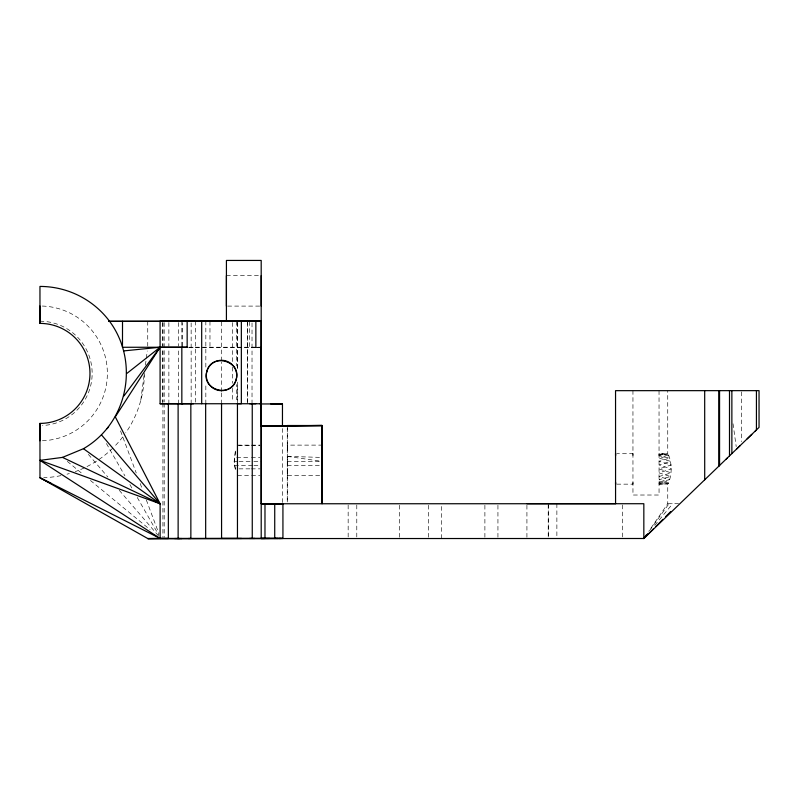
<?xml version="1.0" encoding="UTF-8"?>
<svg xmlns="http://www.w3.org/2000/svg" width="799" height="799" viewBox="0 0 799 799"><rect width="100%" height="100%" fill="white"/><g stroke="black" fill="none" stroke-linecap="round" stroke-linejoin="round"><path stroke-width="0.6" stroke-dasharray="4 3" d="M162.786 403.914L162.796 348.614M168.869 403.914L168.869 348.614M178.547 403.914L178.547 348.614M182.462 346.147L182.462 322.566M191.151 403.914L191.151 322.556M205.832 403.914L205.832 383.021M205.832 367.051L205.832 321.318M221.583 403.914L221.593 392.848M221.593 391.62L221.593 362.127M221.593 360.898L221.593 321.318M237.343 403.914L237.343 383.021M237.343 368.279L237.343 321.318M252.025 403.914L252.025 322.556M282.456 502.521L282.456 427.625M287.27 427.994L287.27 502.531L287.3 425.517M287.31 468.853L287.3 475.475L320.838 475.475M399.37 537.228L399.38 504.968M428.364 537.238L428.364 504.978M441.408 538.476L441.408 504.978M484.893 537.238L484.893 504.978M497.937 537.238L497.937 504.978M526.921 537.248L526.921 504.988M616.808 484.154L632.958 484.154L632.958 483.635M632.958 454.232L632.958 453.712L616.808 453.712M659.045 483.625L659.045 484.144L668.264 483.625C672.149 474.216 672.149 463.64 668.264 454.232L659.045 453.712L659.045 454.232L668.743 455.75L659.045 458.167L670.501 461.313L659.045 464.988L671.34 468.923L659.045 472.868L670.501 476.534L659.045 479.69L668.743 482.107L659.045 483.625L667.744 484.144L667.744 503.71L648.758 531.335M287.29 448.778L287.3 445.123L320.838 445.113M235.226 468.853L234.157 461.413L235.665 450.356M140.774 400.399L144.09 375.21M145.418 365.113L147.276 350.931M235.226 451.755L234.247 463.16L235.665 470.251M649.587 530.546L669.013 503.71M654.761 525.333L672.698 503.71M659.045 482.107L668.264 483.625L659.045 484.144L659.045 482.107L669.502 479.69L659.045 476.534L671.13 472.868L659.045 468.923L671.13 464.988L659.045 461.323L669.502 458.167L659.045 455.75L659.045 453.712L668.264 454.232L659.045 455.75M659.045 454.232L667.744 453.712L667.734 390.661M252.164 347.275L256.669 347.265M257.787 347.255L261.163 347.255M257.817 347.245L259.805 347.235M226.417 275.655L259.955 275.655M227.655 306.097L259.955 306.097M255.83 347.245L249.528 347.255L249.518 321.168M195.415 347.235L254.631 347.225M188.444 347.275L254.242 347.385M255.48 347.385L259.395 347.385M237.703 399.41L236.424 399.42L236.424 384.539M237.563 445.133L259.965 445.123M238.521 445.363L250.457 445.353M251.655 445.353L260.015 445.353M236.704 457.447L250.187 457.447M251.415 457.447L259.995 457.447M234.157 461.413L237.852 461.413M239.081 461.413L252.614 461.413M253.842 461.413L261.223 461.413M287.31 461.413L322.077 461.403M234.467 465.308L252.714 465.308M253.922 465.308L260.005 465.308M287.31 465.298L320.838 465.298M238.941 468.853L250.077 468.853M251.315 468.853L259.985 468.853M237.563 475.485L259.965 475.485M667.744 503.71L678.571 503.71M189.233 347.255L193.428 347.265M252.025 347.385L256.619 347.395M257.767 347.405L261.213 347.405M287.28 463.16L287.31 456.379L322.077 457.437M287.31 456.379L320.878 461.233M67.306 461.373L81.748 473.288M90.417 480.439L150.112 529.707M88.349 454.371L107.855 477.043M119.241 490.276L158.262 535.62M106.417 443.515L124.924 475.884M129.857 484.514L132.324 488.828M137.258 497.457L158.851 535.22M120.529 430.901L136.249 472.988M140.185 483.505L141.932 488.179M146.297 499.874L158.961 533.772M733.023 423.73L736.219 446.651M287.3 445.123L287.31 447.71M287.3 475.475L287.29 470.251M632.958 453.712L632.958 455.75M632.958 482.107L632.958 484.154M209.967 321.308L209.977 347.395M147.735 321.308L147.745 346.147M741.652 391.89L741.662 441.657M659.035 390.661L659.055 495.02L632.958 495.02L632.948 390.661M622.591 504.958L622.591 537.258M556.873 503.73L556.873 537.268M548.274 503.73L548.274 537.268M548.234 504.968L548.244 538.516M356.783 504.998L356.783 538.536M348.154 504.998L348.164 538.546M247.68 322.566L247.68 403.715M247.58 321.148L247.58 403.745M237.693 322.556L237.693 368.419M237.693 382.062L237.703 401.887M236.414 321.318L236.424 365.942M232.679 322.556L232.689 362.227M232.689 367.18L232.689 383.3M232.689 388.254L232.689 399.42M195.395 321.158L195.415 403.745M181.832 321.158L181.832 346.007M178.547 322.556L178.547 346.147M168.869 322.556L168.869 346.147M164.175 322.566L164.185 402.017M164.185 403.255L164.204 537.327M162.896 322.566L162.906 402.017M162.906 403.255L162.926 537.327M162.786 322.556L162.796 346.147M42.287 306.047A67.396 67.396 0 0 1 107.366 373.383A67.396 67.396 0 0 1 42.317 440.758M144.329 373.383A104.359 104.359 0 0 1 125.713 432.888M122.766 436.913A104.359 104.359 0 0 1 113.768 447.18M112.899 448.049A104.359 104.359 0 0 1 75.266 471.61M69.363 473.527A104.359 104.359 0 0 1 66.996 474.197M60.984 475.615A104.359 104.359 0 0 1 43.685 477.692M39.96 321.218A52.175 52.175 0 0 1 92.135 372.154A52.175 52.175 0 0 1 42.447 425.517"/><path stroke-width="1.2" d="M261.203 426.416L260.724 347.385M264.978 538.386L264.988 503.73L282.926 503.769L282.936 538.426L147.835 538.576L39.98 477.752L39.97 423.4A50.007 50.007 0 0 0 89.967 373.393A50.007 50.007 0 0 0 39.95 323.395L39.95 306.007M274.726 538.376L274.736 503.74M282.456 426.376L282.466 403.914L270.681 403.914M615.57 483.635L615.57 484.154L615.57 482.117M615.56 454.232L615.56 453.712L615.56 455.75M718.76 390.651L718.75 466.256L719.569 465.457L719.559 390.651M282.936 538.426L261.193 538.486L269.742 538.446M83.456 448.708C132.095 420.564 141.143 351.66 101.443 311.9A86.961 86.961 0 0 0 39.96 286.432L39.97 323.395M182.671 347.275L160.09 347.245L115.286 416.868L160.12 503.779L160.12 538.436L168.329 538.486M241.348 321.128L241.358 403.735L168.349 403.755L168.369 538.476L147.835 538.576L643.834 538.496L645.952 535.43M249.558 321.128L261.163 321.168L261.193 503.769L643.834 503.72L643.834 538.496L646.711 534.521M123.975 395.895L160.09 347.245L123.965 350.881M615.57 503.72L615.55 390.671L759.04 390.651L759.05 427.375L643.834 538.496L647.739 533.802M643.834 538.506L653.392 528.938M655.999 526.321L662.94 519.37M665.547 516.753L670.761 511.54M739.944 445.802L736.708 448.918M726.301 458.976L727.07 458.217M755.285 431.001L756.433 429.892L756.433 390.651M747.115 438.891L751.769 434.396M126.931 373.383L160.09 347.245M62.482 457.398L83.456 448.708L160.12 503.779L39.98 460.364L62.492 457.398L160.12 503.779L101.473 434.886M261.193 425.917L322.117 425.537L322.077 503.75L322.047 425.507L261.183 425.917L322.127 425.527L287.3 425.517M177.498 538.516L179.585 538.516M273.947 538.436L277.982 538.456M188.384 538.516L190.791 538.466M249.568 538.456L254.831 538.456M147.835 538.576L160.699 538.456M261.193 538.476L264.619 538.456M259.795 321.158L261.153 321.148L261.163 347.235M178.047 321.188L160.09 321.168L160.1 403.775L182.681 403.805M264.988 503.73L261.203 503.74L282.926 503.769M200.289 321.318L260.734 321.338M187.705 321.328L193.927 321.318M241.298 321.178L249.518 321.168L247.57 321.158M252.164 321.188L261.163 321.168M193.428 321.178L181.832 321.158L187.156 321.148L187.166 347.235L181.832 347.245L181.842 403.775L193.478 403.755M261.213 403.964L282.466 403.914M174.591 538.516L282.456 538.456M255.82 321.158L108.684 321.318L261.193 321.308L261.193 260.434L226.427 260.444L226.417 321.318L160.719 321.318M187.166 347.235L122.477 347.275L122.517 321.308M259.825 403.755L261.173 403.765L237.443 403.725L237.463 538.406M526.921 503.74L615.23 503.72M279.041 538.456L281.118 538.456M209.967 321.308L218.986 321.318M249.578 403.745L255.87 403.745M168.309 403.795L160.1 403.775M221.483 538.436L241.568 538.466M51.066 483.325L39.99 477.752L160.12 538.436L181.862 538.556M39.98 460.364L160.12 538.436M261.203 275.655L261.203 306.097M261.203 389.043L261.203 538.386M226.417 275.655L226.417 306.097M39.98 423.4L39.99 440.798M731.864 390.651L731.874 453.582M729.497 390.651L729.497 455.869M704.688 390.651L704.708 479.79M322.077 445.343L322.077 475.245M255.86 321.128L255.86 347.215M252.244 403.725L252.264 538.396M221.543 403.725L221.573 538.416M205.653 403.725L205.673 538.436M201.688 321.128L201.698 403.745M190.841 403.735L190.861 538.446M178.117 403.745L178.137 538.466M108.604 426.806A86.961 86.961 0 0 1 107.096 428.683M206.781 371.585C201.008 390.282 231.84 398.541 236.174 379.465C241.947 360.768 211.116 352.519 206.781 371.585M210.766 386.247A15.221 15.221 0 0 0 236.224 379.415A15.221 15.221 0 0 0 217.588 360.778A15.221 15.221 0 0 0 210.766 386.247"/></g></svg>
